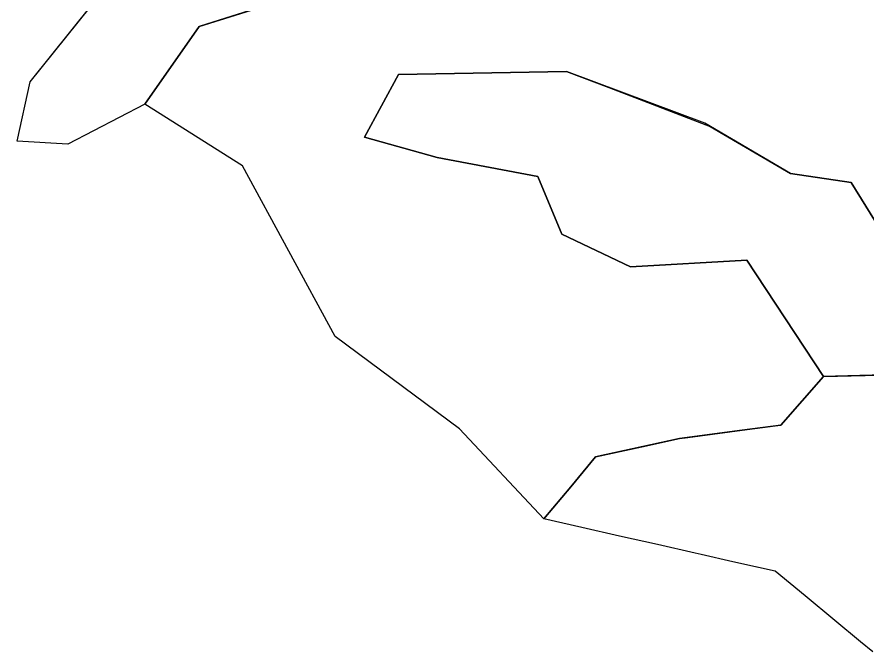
# Model space of a CAD drawing. Header units: metres. Extents: x 469759 to 470079, y 4349683 to 4349873.
# Drawn here: x 469788.77 to 469832.7, y 4349728.82 to 4349761.61 of the extents above; entities that cross this region are included whole.
import ezdxf

# ---------------------------------------------------------------- set-up
doc = ezdxf.new("R2010")
doc.units = ezdxf.units.M
for name, color, linetype in [('0.500-1.000', 4, 'Continuous'), ('1.000-1.500', 5, 'Continuous'), ('综合图_历史矿块', 7, 'Continuous')]:
    doc.layers.add(name, color=color, linetype=linetype)

msp = doc.modelspace()

# ---------------------------------------------------------------- linework, layer by layer
at = {"layer": '0.500-1.000', "color": 4, "lineweight": 30}
msp.add_lwpolyline([(469832.951, 4349728.824), (469832.314, 4349729.351), (469830.995, 4349730.442), (469829.453, 4349731.717), (469827.911, 4349732.991), (469825.73, 4349733.485), (469824.099, 4349733.854), (469823.779, 4349733.927), (469821.829, 4349734.368), (469819.879, 4349734.809), (469817.928, 4349735.251), (469815.977, 4349735.692), (469811.608, 4349740.354), (469805.201, 4349745.119), (469800.409, 4349753.925), (469795.365, 4349757.103), (469791.392, 4349755.038), (469788.771, 4349755.193), (469789.446, 4349758.265), (469794.475, 4349764.529)], dxfattribs=at)
at = {"layer": '1.000-1.500', "color": 5, "lineweight": 30}
msp.add_lwpolyline([(469832.951, 4349728.824), (469832.314, 4349729.351), (469830.995, 4349730.442), (469829.453, 4349731.717), (469827.911, 4349732.991), (469825.73, 4349733.485), (469824.099, 4349733.854), (469823.779, 4349733.927), (469821.829, 4349734.368), (469819.879, 4349734.809), (469817.928, 4349735.251), (469815.977, 4349735.692), (469811.608, 4349740.354), (469805.201, 4349745.119), (469800.409, 4349753.925), (469795.365, 4349757.103), (469791.392, 4349755.038), (469788.771, 4349755.193), (469789.446, 4349758.265), (469794.475, 4349764.529)], dxfattribs=at)
at = {"layer": '综合图_历史矿块', "color": 9}
for points in [[(469789.446, 4349758.265), (469794.841, 4349764.985), (469798.797, 4349765.539), (469801.301, 4349766.314), (469804.861, 4349767.396), (469806.853, 4349766.431), (469808.366, 4349764.758), (469805.674, 4349763.484), (469802.316, 4349762.423), (469799.201, 4349761.438), (469798.18, 4349761.115), (469795.365, 4349757.103), (469791.392, 4349755.038), (469788.771, 4349755.193), (469789.446, 4349758.265)], [(469808.467, 4349758.645), (469817.134, 4349758.797), (469819.322, 4349757.977), (469824.551, 4349755.961), (469828.701, 4349753.527), (469831.831, 4349753.068), (469833.358, 4349750.622), (469837.582, 4349745.099), (469836.404, 4349743.299), (469833.538, 4349743.132), (469830.409, 4349743.046), (469826.447, 4349749.059), (469820.435, 4349748.718), (469816.901, 4349750.392), (469815.661, 4349753.368), (469810.454, 4349754.359), (469806.711, 4349755.398), (469808.467, 4349758.645)]]:
    msp.add_lwpolyline(points, close=True, dxfattribs=at)
for points in [[(469833.358, 4349750.622), (469831.831, 4349753.068), (469828.701, 4349753.527), (469824.272, 4349756.124), (469817.134, 4349758.797), (469808.467, 4349758.645), (469806.711, 4349755.398), (469810.454, 4349754.359), (469815.661, 4349753.368), (469816.901, 4349750.392), (469820.435, 4349748.718), (469826.447, 4349749.059), (469830.409, 4349743.046), (469828.199, 4349740.534), (469826.216, 4349740.273), (469822.978, 4349739.847), (469818.642, 4349738.893), (469817.362, 4349737.356), (469815.977, 4349735.692), (469815.977, 4349735.692), (469811.608, 4349740.354), (469805.201, 4349745.119), (469800.409, 4349753.925), (469795.365, 4349757.103), (469798.18, 4349761.115), (469805.674, 4349763.484)], [(469832.951, 4349728.824), (469832.314, 4349729.351), (469830.995, 4349730.442), (469829.453, 4349731.717), (469827.912, 4349732.991), (469827.056, 4349733.185), (469825.73, 4349733.485), (469824.099, 4349733.854), (469823.779, 4349733.927), (469821.829, 4349734.368), (469819.878, 4349734.809), (469817.927, 4349735.251), (469815.977, 4349735.692), (469817.362, 4349737.356), (469818.642, 4349738.893), (469821.024, 4349739.417), (469822.978, 4349739.847), (469823.398, 4349739.902), (469826.216, 4349740.273), (469827.905, 4349740.495), (469828.199, 4349740.534), (469830.409, 4349743.046), (469832.56, 4349743.105), (469833.538, 4349743.132)]]:
    msp.add_lwpolyline(points, dxfattribs=at)

doc.saveas('drawing.dxf')
